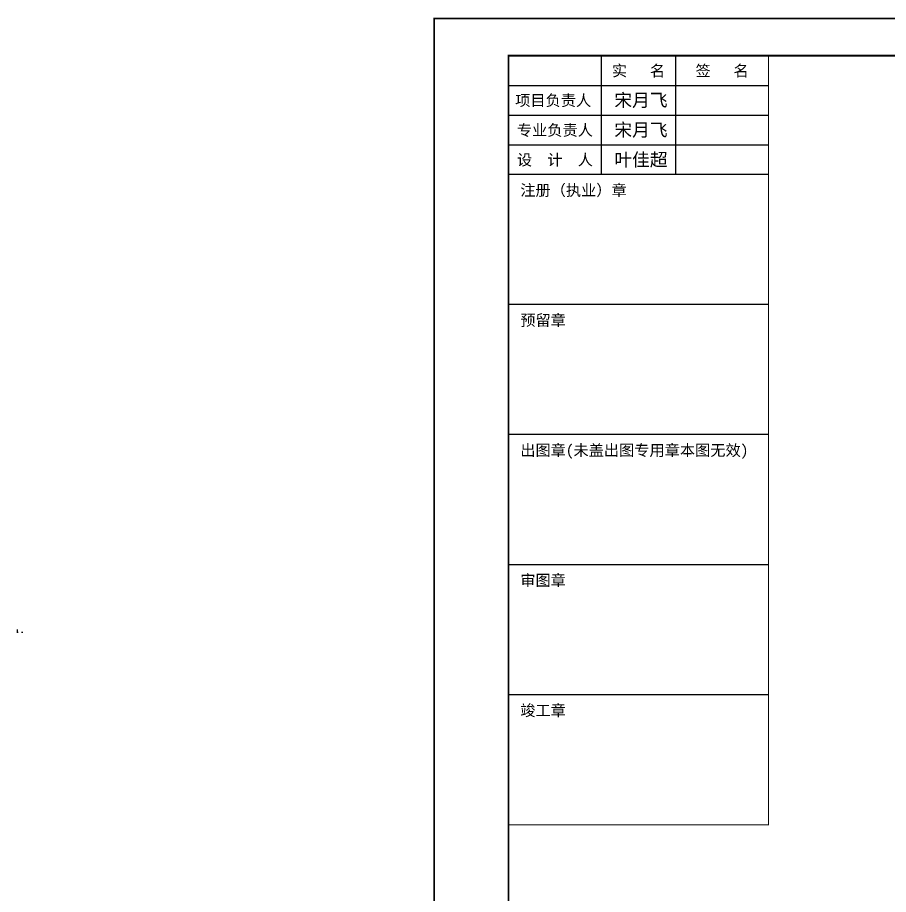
# Model space of a CAD drawing. Extents: x 220580 to 2027826, y -309201 to 71987.
# Drawn here: x 238276 to 285150, y -177134 to -129937 of the extents above; entities that cross this region are included whole.
import ezdxf
from ezdxf.enums import TextEntityAlignment as Align

# ---------------------------------------------------------------- set-up
doc = ezdxf.new("R2010")
doc.units = 0
for name, color, linetype in [('0-cxFrame', 155, 'Continuous'), ('Fill', 8, 'Continuous'), ('qianming', 155, 'Continuous')]:
    doc.layers.add(name, color=color, linetype=linetype)
doc.layers.add('0-cxText', color=131, linetype='Continuous', lineweight=25)
doc.styles.add('cx_biaoti', font='')
doc.styles.add('cx_tuming', font='simhei.ttf')
doc.styles.add('cx_tuqian1', font='')
doc.styles.add('图框宋体', font='', dxfattribs={"width": 0.75})
doc.styles.add('黑体', font='simhei.ttf', dxfattribs={"height": 12})
doc.styles.get('cx_biaoti').set_extended_font_data('SimSun')
doc.styles.get('cx_tuqian1').set_extended_font_data('SimSun')
doc.styles.get('图框宋体').set_extended_font_data('SimSun')

# ---------------------------------------------------------------- blocks, each defined once
blk = doc.blocks.new('zjcx_lan_xinxi(Dragon)')
for p, q in [((7000, -3200), (0, -3200)), ((7000, -6700), (0, -6700)), ((7000, -10200), (0, -10200)), ((7000, -13700), (0, -13700)), ((7000, -17200), (0, -17200))]:
    blk.add_line(p, q)
at = {"const_width": 25}
blk.add_lwpolyline([(0, -20700), (7000, -20700), (7000, 0), (0, 0)], close=True, dxfattribs=at)
for points in [[(2500, -3200), (2500, 0)], [(4500, -3200), (4500, 0)], [(0, -800), (7000, -800)], [(0, -1600), (7000, -1600)], [(0, -2400), (7000, -2400)]]:
    blk.add_lwpolyline(points)
for points in [[(7000, -3200), (7000, 0)], [(0, -3200), (7000, -3200)], [(0, -20700), (7000, -20700), (7000, -3200)], [(0, -20700), (7000, -20700)]]:
    blk.add_lwpolyline(points, dxfattribs=at)
at = {"style": '图框宋体'}
for s, p in [('实   名', (3500, -400)), ('签   名', (5750, -400)), ('项目负责人', (1204, -1200)), ('专业负责人', (1250, -2000)), ('设  计  人', (1250, -2800))]:
    blk.add_text(s, height=300, dxfattribs=at).set_placement(p, align=Align.MIDDLE)
for s, p in [('注册（执业）章', (318, -3771)), ('预留章', (318, -7271)), ('出图章(未盖出图专用章本图无效)', (318, -10771)), ('审图章', (318, -14271)), ('竣工章', (318, -17771))]:
    blk.add_text(s, height=300, dxfattribs=at).set_placement(p)
blk = doc.blocks.new('T-信息(Dragon)')
at = {"layer": '0-cxFrame'}
blk.add_blockref('zjcx_lan_xinxi(Dragon)', (0, 0), dxfattribs=at)
at = {"layer": 'qianming', "color": 3, "style": 'cx_biaoti'}
for s, p in [('宋月飞', (3566, -1198)), ('宋月飞', (3566, -1998)), ('叶佳超', (3566, -2798))]:
    blk.add_text(s, height=350, dxfattribs=at).set_placement(p, align=Align.MIDDLE_CENTER)
blk = doc.blocks.new('TK22.A1 L(Dragon)')
at = {"layer": '0-cxFrame', "color": 7, "const_width": 0.5}
blk.add_lwpolyline([(0, 0), (-841, 0), (-841, 594), (0, 594)], close=True, dxfattribs=at)
at = {"layer": '0-cxFrame', "const_width": 0.5}
blk.add_lwpolyline([(-80, 10), (-821, 10), (-821, 584), (-80, 584)], close=True, dxfattribs=at)
at = {"layer": '0-cxFrame', "xscale": 0.01, "yscale": 0.01, "zscale": 0.01}
blk.add_blockref('T-信息(Dragon)', (-821, 584), dxfattribs=at)
at = {"style": '黑体', "flags": 4}
blk.add_attdef('图幅', text='', height=3.3, dxfattribs=at).set_placement((-40, 3), align=Align.RIGHT)
at = {"layer": '0-cxText', "flags": 4}
for tag, height, style, p in [('建设单位', 3.5, 'cx_tuming', (-45, 240)), ('项目名称', 3.5, 'cx_tuming', (-45, 210)), ('子项名称', 3.5, 'cx_tuming', (-45, 180)), ('工程编号', 3.3, 'cx_tuqian1', (-35, 165)), ('图名1', 3.5, 'cx_tuming', (-45, 87)), ('图名2', 3.5, 'cx_tuming', (-45, 79)), ('图名3', 3.5, 'cx_tuming', (-45, 71)), ('出图日期', 3.3, 'cx_tuqian1', (-39, 60)), ('专业', 3.3, 'cx_tuqian1', (-55, 52)), ('图号', 3.3, 'cx_tuqian1', (-55, 44)), ('版次', 3.3, 'cx_tuqian1', (-20, 44))]:
    blk.add_attdef(tag, text='', height=height, dxfattribs=dict(at, style=style)).set_placement(p, align=Align.MIDDLE)
at = {"layer": 'Defpoints', "color": 6, "flags": 4}
for tag, height, style, p in [('tufu', 3.3, '黑体', (-12, 12)), ('dwfname', 4, 'cx_tuqian1', (-80, 3))]:
    blk.add_attdef(tag, text='', height=height, dxfattribs=dict(at, style=style)).set_placement(p, align=Align.RIGHT)

msp = doc.modelspace()

# ---------------------------------------------------------------- hatches: boundary and pattern name
at = {"layer": 'Fill', "ltscale": 1000}
h = msp.add_hatch(dxfattribs=at)
h.set_pattern_fill('ANGLE', scale=100)
h.set_pattern_definition([(0, (238276.27, -163021.58), (0, 349.25), [254, -95.25]), (90, (238276.27, -163021.58), (-349.25, 2e-14), [254, -95.25])])
h.paths.add_polyline_path([(238526.3, -162871.6), (238518.3, -162871.6), (238518.3, -162944.3), (238284.3, -162944.3), (238284.3, -162871.6), (238276.3, -162871.6), (238276.3, -163021.6), (238284.3, -163021.6), (238284.3, -162948.8), (238518.3, -162948.8), (238518.3, -163021.6), (238526.3, -163021.6)])

# ---------------------------------------------------------------- block references
at = {"layer": '0-cxFrame', "xscale": 200, "yscale": 200, "zscale": 200}
msp.add_blockref('TK22.A1 L(Dragon)', (428897.7, -248786.8), dxfattribs=at)

doc.saveas('drawing.dxf')
